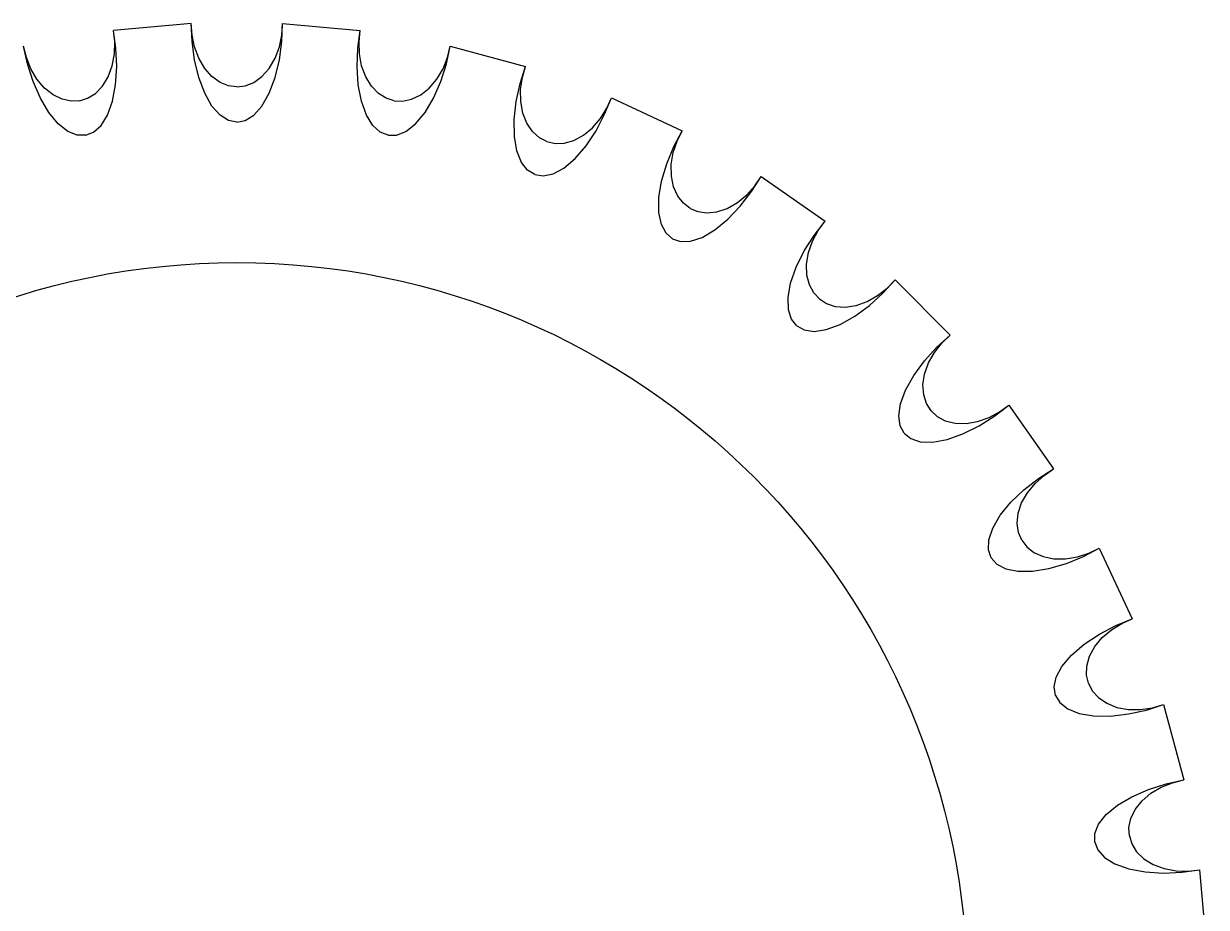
# Model space of a CAD drawing. Extents: x -1423 to 1501, y 0 to 128.
# Drawn here: x 8.13 to 16.55, y 67.61 to 73.9 of the extents above; entities that cross this region are included whole.
import ezdxf

# ---------------------------------------------------------------- set-up
doc = ezdxf.new("R2010")
doc.units = 0
doc.layers.add('LAYER1', color=7, linetype='CONTINUOUS')

msp = doc.modelspace()

# ---------------------------------------------------------------- linework, layer by layer
at = {"layer": 'LAYER1', "color": 18}
for p, q in [((9.325, 73.9), (8.7719, 73.8516)), ((9.325, 73.9), (8.7719, 73.8516)), ((9.325, 73.9), (8.7719, 73.8516)), ((9.325, 73.9), (8.7719, 73.8516)), ((9.975, 73.9), (10.5281, 73.8516)), ((9.975, 73.9), (10.5281, 73.8516)), ((9.975, 73.9), (10.5281, 73.8516)), ((9.975, 73.9), (10.5281, 73.8516)), ((11.1682, 73.7387), (11.7045, 73.595)), ((11.1682, 73.7387), (11.7045, 73.595)), ((11.1682, 73.7387), (11.7045, 73.595)), ((11.1682, 73.7387), (11.7045, 73.595)), ((12.3153, 73.3727), (12.8185, 73.1381)), ((12.3153, 73.3727), (12.8185, 73.1381)), ((12.3153, 73.3727), (12.8185, 73.1381)), ((12.3153, 73.3727), (12.8185, 73.1381)), ((13.3815, 72.8131), (13.8363, 72.4946)), ((13.3815, 72.8131), (13.8363, 72.4946)), ((13.3815, 72.8131), (13.8363, 72.4946)), ((13.3815, 72.8131), (13.8363, 72.4946)), ((14.3342, 72.0768), (14.7268, 71.6842)), ((14.3342, 72.0768), (14.7268, 71.6842)), ((14.3342, 72.0768), (14.7268, 71.6842)), ((14.3342, 72.0768), (14.7268, 71.6842)), ((15.1446, 71.1863), (15.4631, 70.7315)), ((15.1446, 71.1863), (15.4631, 70.7315)), ((15.1446, 71.1863), (15.4631, 70.7315)), ((15.1446, 71.1863), (15.4631, 70.7315)), ((15.7881, 70.1685), (16.0227, 69.6653)), ((15.7881, 70.1685), (16.0227, 69.6653)), ((15.7881, 70.1685), (16.0227, 69.6653)), ((15.7881, 70.1685), (16.0227, 69.6653)), ((16.245, 69.0545), (16.3887, 68.5182)), ((16.245, 69.0545), (16.3887, 68.5182)), ((16.245, 69.0545), (16.3887, 68.5182)), ((16.245, 69.0545), (16.3887, 68.5182)), ((16.5016, 67.8781), (16.55, 67.325)), ((16.5016, 67.8781), (16.55, 67.325)), ((16.5016, 67.8781), (16.55, 67.325)), ((16.5016, 67.8781), (16.55, 67.325))]:
    msp.add_line(p, q, dxfattribs=at)
for points in [[(8.53, 73.352, 0), (8.5869, 73.3697, 0), (8.6422, 73.4039, 0), (8.6923, 73.4551, 0), (8.7334, 73.5218, 0), (8.7624, 73.6, 0), (8.7782, 73.6846, 0), (8.7808, 73.7701, 0), (8.7719, 73.8516, 0)], [(8.53, 73.352, 0), (8.5869, 73.3697, 0), (8.6422, 73.4039, 0), (8.6923, 73.4551, 0), (8.7334, 73.5218, 0), (8.7624, 73.6, 0), (8.7782, 73.6846, 0), (8.7808, 73.7701, 0), (8.7719, 73.8516, 0)], [(8.53, 73.352, 0), (8.5869, 73.3697, 0), (8.6422, 73.4039, 0), (8.6923, 73.4551, 0), (8.7334, 73.5218, 0), (8.7624, 73.6, 0), (8.7782, 73.6846, 0), (8.7808, 73.7701, 0), (8.7719, 73.8516, 0)], [(8.53, 73.352, 0), (8.5869, 73.3697, 0), (8.6422, 73.4039, 0), (8.6923, 73.4551, 0), (8.7334, 73.5218, 0), (8.7624, 73.6, 0), (8.7782, 73.6846, 0), (8.7808, 73.7701, 0), (8.7719, 73.8516, 0)], [(8.5734, 73.1058, 0), (8.6296, 73.1276, 0), (8.6826, 73.175, 0), (8.7287, 73.2491, 0), (8.7641, 73.3477, 0), (8.7862, 73.4653, 0), (8.7941, 73.594, 0), (8.7886, 73.7253, 0), (8.7719, 73.8516, 0)], [(8.5734, 73.1058, 0), (8.6296, 73.1276, 0), (8.6826, 73.175, 0), (8.7287, 73.2491, 0), (8.7641, 73.3477, 0), (8.7862, 73.4653, 0), (8.7941, 73.594, 0), (8.7886, 73.7253, 0), (8.7719, 73.8516, 0)], [(8.5734, 73.1058, 0), (8.6296, 73.1276, 0), (8.6826, 73.175, 0), (8.7287, 73.2491, 0), (8.7641, 73.3477, 0), (8.7862, 73.4653, 0), (8.7941, 73.594, 0), (8.7886, 73.7253, 0), (8.7719, 73.8516, 0)], [(8.5734, 73.1058, 0), (8.6296, 73.1276, 0), (8.6826, 73.175, 0), (8.7287, 73.2491, 0), (8.7641, 73.3477, 0), (8.7862, 73.4653, 0), (8.7941, 73.594, 0), (8.7886, 73.7253, 0), (8.7719, 73.8516, 0)], [(9.65, 73.2, 0), (9.5909, 73.2117, 0), (9.5304, 73.2492, 0), (9.4722, 73.3141, 0), (9.4202, 73.4051, 0), (9.378, 73.5171, 0), (9.3478, 73.6424, 0), (9.3304, 73.7727, 0), (9.325, 73.9, 0)], [(9.65, 73.45, 0), (9.5909, 73.4575, 0), (9.5304, 73.4816, 0), (9.4722, 73.5234, 0), (9.4202, 73.5819, 0), (9.378, 73.6538, 0), (9.3478, 73.7344, 0), (9.3304, 73.8182, 0), (9.325, 73.9, 0)], [(9.65, 73.2, 0), (9.5909, 73.2117, 0), (9.5304, 73.2492, 0), (9.4722, 73.3141, 0), (9.4202, 73.4051, 0), (9.378, 73.5171, 0), (9.3478, 73.6424, 0), (9.3304, 73.7727, 0), (9.325, 73.9, 0)], [(9.65, 73.45, 0), (9.5909, 73.4575, 0), (9.5304, 73.4816, 0), (9.4722, 73.5234, 0), (9.4202, 73.5819, 0), (9.378, 73.6538, 0), (9.3478, 73.7344, 0), (9.3304, 73.8182, 0), (9.325, 73.9, 0)], [(9.65, 73.2, 0), (9.5909, 73.2117, 0), (9.5304, 73.2492, 0), (9.4722, 73.3141, 0), (9.4202, 73.4051, 0), (9.378, 73.5171, 0), (9.3478, 73.6424, 0), (9.3304, 73.7727, 0), (9.325, 73.9, 0)], [(9.65, 73.45, 0), (9.5909, 73.4575, 0), (9.5304, 73.4816, 0), (9.4722, 73.5234, 0), (9.4202, 73.5819, 0), (9.378, 73.6538, 0), (9.3478, 73.7344, 0), (9.3304, 73.8182, 0), (9.325, 73.9, 0)], [(9.65, 73.2, 0), (9.5909, 73.2117, 0), (9.5304, 73.2492, 0), (9.4722, 73.3141, 0), (9.4202, 73.4051, 0), (9.378, 73.5171, 0), (9.3478, 73.6424, 0), (9.3304, 73.7727, 0), (9.325, 73.9, 0)], [(9.65, 73.45, 0), (9.5909, 73.4575, 0), (9.5304, 73.4816, 0), (9.4722, 73.5234, 0), (9.4202, 73.5819, 0), (9.378, 73.6538, 0), (9.3478, 73.7344, 0), (9.3304, 73.8182, 0), (9.325, 73.9, 0)], [(9.65, 73.2, 0), (9.7091, 73.2117, 0), (9.7696, 73.2492, 0), (9.8278, 73.3141, 0), (9.8798, 73.4051, 0), (9.922, 73.5171, 0), (9.9522, 73.6424, 0), (9.9696, 73.7727, 0), (9.975, 73.9, 0)], [(9.65, 73.45, 0), (9.7091, 73.4575, 0), (9.7696, 73.4816, 0), (9.8278, 73.5234, 0), (9.8798, 73.5819, 0), (9.922, 73.6538, 0), (9.9522, 73.7344, 0), (9.9696, 73.8182, 0), (9.975, 73.9, 0)], [(9.65, 73.2, 0), (9.7091, 73.2117, 0), (9.7696, 73.2492, 0), (9.8278, 73.3141, 0), (9.8798, 73.4051, 0), (9.922, 73.5171, 0), (9.9522, 73.6424, 0), (9.9696, 73.7727, 0), (9.975, 73.9, 0)], [(9.65, 73.45, 0), (9.7091, 73.4575, 0), (9.7696, 73.4816, 0), (9.8278, 73.5234, 0), (9.8798, 73.5819, 0), (9.922, 73.6538, 0), (9.9522, 73.7344, 0), (9.9696, 73.8182, 0), (9.975, 73.9, 0)], [(9.65, 73.2, 0), (9.7091, 73.2117, 0), (9.7696, 73.2492, 0), (9.8278, 73.3141, 0), (9.8798, 73.4051, 0), (9.922, 73.5171, 0), (9.9522, 73.6424, 0), (9.9696, 73.7727, 0), (9.975, 73.9, 0)], [(9.65, 73.45, 0), (9.7091, 73.4575, 0), (9.7696, 73.4816, 0), (9.8278, 73.5234, 0), (9.8798, 73.5819, 0), (9.922, 73.6538, 0), (9.9522, 73.7344, 0), (9.9696, 73.8182, 0), (9.975, 73.9, 0)], [(9.65, 73.2, 0), (9.7091, 73.2117, 0), (9.7696, 73.2492, 0), (9.8278, 73.3141, 0), (9.8798, 73.4051, 0), (9.922, 73.5171, 0), (9.9522, 73.6424, 0), (9.9696, 73.7727, 0), (9.975, 73.9, 0)], [(9.65, 73.45, 0), (9.7091, 73.4575, 0), (9.7696, 73.4816, 0), (9.8278, 73.5234, 0), (9.8798, 73.5819, 0), (9.922, 73.6538, 0), (9.9522, 73.7344, 0), (9.9696, 73.8182, 0), (9.975, 73.9, 0)], [(10.7266, 73.1058, 0), (10.6704, 73.1276, 0), (10.6174, 73.175, 0), (10.5713, 73.2491, 0), (10.5359, 73.3477, 0), (10.5138, 73.4653, 0), (10.5059, 73.594, 0), (10.5114, 73.7253, 0), (10.5281, 73.8516, 0)], [(10.7266, 73.1058, 0), (10.6704, 73.1276, 0), (10.6174, 73.175, 0), (10.5713, 73.2491, 0), (10.5359, 73.3477, 0), (10.5138, 73.4653, 0), (10.5059, 73.594, 0), (10.5114, 73.7253, 0), (10.5281, 73.8516, 0)], [(10.7266, 73.1058, 0), (10.6704, 73.1276, 0), (10.6174, 73.175, 0), (10.5713, 73.2491, 0), (10.5359, 73.3477, 0), (10.5138, 73.4653, 0), (10.5059, 73.594, 0), (10.5114, 73.7253, 0), (10.5281, 73.8516, 0)], [(10.7266, 73.1058, 0), (10.6704, 73.1276, 0), (10.6174, 73.175, 0), (10.5713, 73.2491, 0), (10.5359, 73.3477, 0), (10.5138, 73.4653, 0), (10.5059, 73.594, 0), (10.5114, 73.7253, 0), (10.5281, 73.8516, 0)], [(10.77, 73.352, 0), (10.7131, 73.3697, 0), (10.6578, 73.4039, 0), (10.6077, 73.4551, 0), (10.5666, 73.5218, 0), (10.5376, 73.6, 0), (10.5218, 73.6846, 0), (10.5192, 73.7701, 0), (10.5281, 73.8516, 0)], [(10.77, 73.352, 0), (10.7131, 73.3697, 0), (10.6578, 73.4039, 0), (10.6077, 73.4551, 0), (10.5666, 73.5218, 0), (10.5376, 73.6, 0), (10.5218, 73.6846, 0), (10.5192, 73.7701, 0), (10.5281, 73.8516, 0)], [(10.77, 73.352, 0), (10.7131, 73.3697, 0), (10.6578, 73.4039, 0), (10.6077, 73.4551, 0), (10.5666, 73.5218, 0), (10.5376, 73.6, 0), (10.5218, 73.6846, 0), (10.5192, 73.7701, 0), (10.5281, 73.8516, 0)], [(10.77, 73.352, 0), (10.7131, 73.3697, 0), (10.6578, 73.4039, 0), (10.6077, 73.4551, 0), (10.5666, 73.5218, 0), (10.5376, 73.6, 0), (10.5218, 73.6846, 0), (10.5192, 73.7701, 0), (10.5281, 73.8516, 0)], [(8.5734, 73.1058, 0), (8.5132, 73.1071, 0), (8.4471, 73.1335, 0), (8.3785, 73.1873, 0), (8.3115, 73.2679, 0), (8.2505, 73.3708, 0), (8.199, 73.4891, 0), (8.1592, 73.6143, 0), (8.1318, 73.7387, 0)], [(8.53, 73.352, 0), (8.4705, 73.3491, 0), (8.4067, 73.3624, 0), (8.3421, 73.3934, 0), (8.2808, 73.442, 0), (8.2267, 73.5055, 0), (8.183, 73.5796, 0), (8.1513, 73.6591, 0), (8.1318, 73.7387, 0)], [(8.5734, 73.1058, 0), (8.5132, 73.1071, 0), (8.4471, 73.1335, 0), (8.3785, 73.1873, 0), (8.3115, 73.2679, 0), (8.2505, 73.3708, 0), (8.199, 73.4891, 0), (8.1592, 73.6143, 0), (8.1318, 73.7387, 0)], [(8.53, 73.352, 0), (8.4705, 73.3491, 0), (8.4067, 73.3624, 0), (8.3421, 73.3934, 0), (8.2808, 73.442, 0), (8.2267, 73.5055, 0), (8.183, 73.5796, 0), (8.1513, 73.6591, 0), (8.1318, 73.7387, 0)], [(8.5734, 73.1058, 0), (8.5132, 73.1071, 0), (8.4471, 73.1335, 0), (8.3785, 73.1873, 0), (8.3115, 73.2679, 0), (8.2505, 73.3708, 0), (8.199, 73.4891, 0), (8.1592, 73.6143, 0), (8.1318, 73.7387, 0)], [(8.53, 73.352, 0), (8.4705, 73.3491, 0), (8.4067, 73.3624, 0), (8.3421, 73.3934, 0), (8.2808, 73.442, 0), (8.2267, 73.5055, 0), (8.183, 73.5796, 0), (8.1513, 73.6591, 0), (8.1318, 73.7387, 0)], [(8.5734, 73.1058, 0), (8.5132, 73.1071, 0), (8.4471, 73.1335, 0), (8.3785, 73.1873, 0), (8.3115, 73.2679, 0), (8.2505, 73.3708, 0), (8.199, 73.4891, 0), (8.1592, 73.6143, 0), (8.1318, 73.7387, 0)], [(8.53, 73.352, 0), (8.4705, 73.3491, 0), (8.4067, 73.3624, 0), (8.3421, 73.3934, 0), (8.2808, 73.442, 0), (8.2267, 73.5055, 0), (8.183, 73.5796, 0), (8.1513, 73.6591, 0), (8.1318, 73.7387, 0)], [(10.7266, 73.1058, 0), (10.7868, 73.1071, 0), (10.8529, 73.1335, 0), (10.9215, 73.1873, 0), (10.9885, 73.2679, 0), (11.0495, 73.3708, 0), (11.101, 73.4891, 0), (11.1408, 73.6143, 0), (11.1682, 73.7387, 0)], [(10.7266, 73.1058, 0), (10.7868, 73.1071, 0), (10.8529, 73.1335, 0), (10.9215, 73.1873, 0), (10.9885, 73.2679, 0), (11.0495, 73.3708, 0), (11.101, 73.4891, 0), (11.1408, 73.6143, 0), (11.1682, 73.7387, 0)], [(10.7266, 73.1058, 0), (10.7868, 73.1071, 0), (10.8529, 73.1335, 0), (10.9215, 73.1873, 0), (10.9885, 73.2679, 0), (11.0495, 73.3708, 0), (11.101, 73.4891, 0), (11.1408, 73.6143, 0), (11.1682, 73.7387, 0)], [(10.7266, 73.1058, 0), (10.7868, 73.1071, 0), (10.8529, 73.1335, 0), (10.9215, 73.1873, 0), (10.9885, 73.2679, 0), (11.0495, 73.3708, 0), (11.101, 73.4891, 0), (11.1408, 73.6143, 0), (11.1682, 73.7387, 0)], [(10.77, 73.352, 0), (10.8295, 73.3491, 0), (10.8933, 73.3624, 0), (10.9579, 73.3934, 0), (11.0192, 73.442, 0), (11.0733, 73.5055, 0), (11.117, 73.5796, 0), (11.1487, 73.6591, 0), (11.1682, 73.7387, 0)], [(10.77, 73.352, 0), (10.8295, 73.3491, 0), (10.8933, 73.3624, 0), (10.9579, 73.3934, 0), (11.0192, 73.442, 0), (11.0733, 73.5055, 0), (11.117, 73.5796, 0), (11.1487, 73.6591, 0), (11.1682, 73.7387, 0)], [(10.77, 73.352, 0), (10.8295, 73.3491, 0), (10.8933, 73.3624, 0), (10.9579, 73.3934, 0), (11.0192, 73.442, 0), (11.0733, 73.5055, 0), (11.117, 73.5796, 0), (11.1487, 73.6591, 0), (11.1682, 73.7387, 0)], [(10.77, 73.352, 0), (10.8295, 73.3491, 0), (10.8933, 73.3624, 0), (10.9579, 73.3934, 0), (11.0192, 73.442, 0), (11.0733, 73.5055, 0), (11.117, 73.5796, 0), (11.1487, 73.6591, 0), (11.1682, 73.7387, 0)], [(11.7705, 72.8261, 0), (11.719, 72.8573, 0), (11.675, 72.9132, 0), (11.6425, 72.9942, 0), (11.6248, 73.0974, 0), (11.6234, 73.2171, 0), (11.6379, 73.3452, 0), (11.6661, 73.4736, 0), (11.7045, 73.595, 0)], [(11.7705, 72.8261, 0), (11.719, 72.8573, 0), (11.675, 72.9132, 0), (11.6425, 72.9942, 0), (11.6248, 73.0974, 0), (11.6234, 73.2171, 0), (11.6379, 73.3452, 0), (11.6661, 73.4736, 0), (11.7045, 73.595, 0)], [(11.7705, 72.8261, 0), (11.719, 72.8573, 0), (11.675, 72.9132, 0), (11.6425, 72.9942, 0), (11.6248, 73.0974, 0), (11.6234, 73.2171, 0), (11.6379, 73.3452, 0), (11.6661, 73.4736, 0), (11.7045, 73.595, 0)], [(11.7705, 72.8261, 0), (11.719, 72.8573, 0), (11.675, 72.9132, 0), (11.6425, 72.9942, 0), (11.6248, 73.0974, 0), (11.6234, 73.2171, 0), (11.6379, 73.3452, 0), (11.6661, 73.4736, 0), (11.7045, 73.595, 0)], [(11.856, 73.061, 0), (11.8031, 73.0883, 0), (11.7545, 73.1316, 0), (11.7141, 73.1908, 0), (11.6852, 73.2635, 0), (11.6701, 73.3456, 0), (11.6694, 73.4316, 0), (11.6817, 73.5163, 0), (11.7045, 73.595, 0)], [(11.856, 73.061, 0), (11.8031, 73.0883, 0), (11.7545, 73.1316, 0), (11.7141, 73.1908, 0), (11.6852, 73.2635, 0), (11.6701, 73.3456, 0), (11.6694, 73.4316, 0), (11.6817, 73.5163, 0), (11.7045, 73.595, 0)], [(11.856, 73.061, 0), (11.8031, 73.0883, 0), (11.7545, 73.1316, 0), (11.7141, 73.1908, 0), (11.6852, 73.2635, 0), (11.6701, 73.3456, 0), (11.6694, 73.4316, 0), (11.6817, 73.5163, 0), (11.7045, 73.595, 0)], [(11.856, 73.061, 0), (11.8031, 73.0883, 0), (11.7545, 73.1316, 0), (11.7141, 73.1908, 0), (11.6852, 73.2635, 0), (11.6701, 73.3456, 0), (11.6694, 73.4316, 0), (11.6817, 73.5163, 0), (11.7045, 73.595, 0)], [(11.7705, 72.8261, 0), (11.8301, 72.8169, 0), (11.8997, 72.8314, 0), (11.9766, 72.8725, 0), (12.0566, 72.9402, 0), (12.1346, 73.031, 0), (12.2058, 73.1385, 0), (12.2667, 73.255, 0), (12.3153, 73.3727, 0)], [(11.7705, 72.8261, 0), (11.8301, 72.8169, 0), (11.8997, 72.8314, 0), (11.9766, 72.8725, 0), (12.0566, 72.9402, 0), (12.1346, 73.031, 0), (12.2058, 73.1385, 0), (12.2667, 73.255, 0), (12.3153, 73.3727, 0)], [(11.7705, 72.8261, 0), (11.8301, 72.8169, 0), (11.8997, 72.8314, 0), (11.9766, 72.8725, 0), (12.0566, 72.9402, 0), (12.1346, 73.031, 0), (12.2058, 73.1385, 0), (12.2667, 73.255, 0), (12.3153, 73.3727, 0)], [(11.7705, 72.8261, 0), (11.8301, 72.8169, 0), (11.8997, 72.8314, 0), (11.9766, 72.8725, 0), (12.0566, 72.9402, 0), (12.1346, 73.031, 0), (12.2058, 73.1385, 0), (12.2667, 73.255, 0), (12.3153, 73.3727, 0)], [(11.856, 73.061, 0), (11.9141, 73.0479, 0), (11.9792, 73.0498, 0), (12.0482, 73.0692, 0), (12.117, 73.1063, 0), (12.1813, 73.1595, 0), (12.2373, 73.2249, 0), (12.2823, 73.2977, 0), (12.3153, 73.3727, 0)], [(11.856, 73.061, 0), (11.9141, 73.0479, 0), (11.9792, 73.0498, 0), (12.0482, 73.0692, 0), (12.117, 73.1063, 0), (12.1813, 73.1595, 0), (12.2373, 73.2249, 0), (12.2823, 73.2977, 0), (12.3153, 73.3727, 0)], [(11.856, 73.061, 0), (11.9141, 73.0479, 0), (11.9792, 73.0498, 0), (12.0482, 73.0692, 0), (12.117, 73.1063, 0), (12.1813, 73.1595, 0), (12.2373, 73.2249, 0), (12.2823, 73.2977, 0), (12.3153, 73.3727, 0)], [(11.856, 73.061, 0), (11.9141, 73.0479, 0), (11.9792, 73.0498, 0), (12.0482, 73.0692, 0), (12.117, 73.1063, 0), (12.1813, 73.1595, 0), (12.2373, 73.2249, 0), (12.2823, 73.2977, 0), (12.3153, 73.3727, 0)], [(12.75, 72.3694, 0), (12.7047, 72.409, 0), (12.671, 72.4717, 0), (12.6531, 72.5571, 0), (12.6536, 72.6619, 0), (12.673, 72.7799, 0), (12.7095, 72.9036, 0), (12.7596, 73.0251, 0), (12.8185, 73.1381, 0)], [(12.75, 72.3694, 0), (12.7047, 72.409, 0), (12.671, 72.4717, 0), (12.6531, 72.5571, 0), (12.6536, 72.6619, 0), (12.673, 72.7799, 0), (12.7095, 72.9036, 0), (12.7596, 73.0251, 0), (12.8185, 73.1381, 0)], [(12.75, 72.3694, 0), (12.7047, 72.409, 0), (12.671, 72.4717, 0), (12.6531, 72.5571, 0), (12.6536, 72.6619, 0), (12.673, 72.7799, 0), (12.7095, 72.9036, 0), (12.7596, 73.0251, 0), (12.8185, 73.1381, 0)], [(12.75, 72.3694, 0), (12.7047, 72.409, 0), (12.671, 72.4717, 0), (12.6531, 72.5571, 0), (12.6536, 72.6619, 0), (12.673, 72.7799, 0), (12.7095, 72.9036, 0), (12.7596, 73.0251, 0), (12.8185, 73.1381, 0)], [(12.875, 72.5859, 0), (12.8276, 72.6219, 0), (12.7872, 72.673, 0), (12.7577, 72.7383, 0), (12.7419, 72.8149, 0), (12.7413, 72.8984, 0), (12.7555, 72.9833, 0), (12.7823, 73.0645, 0), (12.8185, 73.1381, 0)], [(12.875, 72.5859, 0), (12.8276, 72.6219, 0), (12.7872, 72.673, 0), (12.7577, 72.7383, 0), (12.7419, 72.8149, 0), (12.7413, 72.8984, 0), (12.7555, 72.9833, 0), (12.7823, 73.0645, 0), (12.8185, 73.1381, 0)], [(12.875, 72.5859, 0), (12.8276, 72.6219, 0), (12.7872, 72.673, 0), (12.7577, 72.7383, 0), (12.7419, 72.8149, 0), (12.7413, 72.8984, 0), (12.7555, 72.9833, 0), (12.7823, 73.0645, 0), (12.8185, 73.1381, 0)], [(12.875, 72.5859, 0), (12.8276, 72.6219, 0), (12.7872, 72.673, 0), (12.7577, 72.7383, 0), (12.7419, 72.8149, 0), (12.7413, 72.8984, 0), (12.7555, 72.9833, 0), (12.7823, 73.0645, 0), (12.8185, 73.1381, 0)], [(12.75, 72.3694, 0), (12.807, 72.3499, 0), (12.8781, 72.3521, 0), (12.961, 72.3793, 0), (13.0515, 72.4321, 0), (13.1441, 72.5079, 0), (13.2329, 72.6014, 0), (13.3131, 72.7056, 0), (13.3815, 72.8131, 0)], [(12.75, 72.3694, 0), (12.807, 72.3499, 0), (12.8781, 72.3521, 0), (12.961, 72.3793, 0), (13.0515, 72.4321, 0), (13.1441, 72.5079, 0), (13.2329, 72.6014, 0), (13.3131, 72.7056, 0), (13.3815, 72.8131, 0)], [(12.75, 72.3694, 0), (12.807, 72.3499, 0), (12.8781, 72.3521, 0), (12.961, 72.3793, 0), (13.0515, 72.4321, 0), (13.1441, 72.5079, 0), (13.2329, 72.6014, 0), (13.3131, 72.7056, 0), (13.3815, 72.8131, 0)], [(12.75, 72.3694, 0), (12.807, 72.3499, 0), (12.8781, 72.3521, 0), (12.961, 72.3793, 0), (13.0515, 72.4321, 0), (13.1441, 72.5079, 0), (13.2329, 72.6014, 0), (13.3131, 72.7056, 0), (13.3815, 72.8131, 0)], [(12.875, 72.5859, 0), (12.9299, 72.5628, 0), (12.9944, 72.5534, 0), (13.0657, 72.5605, 0), (13.1399, 72.5852, 0), (13.2125, 72.6264, 0), (13.2789, 72.6811, 0), (13.3358, 72.7449, 0), (13.3815, 72.8131, 0)], [(12.875, 72.5859, 0), (12.9299, 72.5628, 0), (12.9944, 72.5534, 0), (13.0657, 72.5605, 0), (13.1399, 72.5852, 0), (13.2125, 72.6264, 0), (13.2789, 72.6811, 0), (13.3358, 72.7449, 0), (13.3815, 72.8131, 0)], [(12.875, 72.5859, 0), (12.9299, 72.5628, 0), (12.9944, 72.5534, 0), (13.0657, 72.5605, 0), (13.1399, 72.5852, 0), (13.2125, 72.6264, 0), (13.2789, 72.6811, 0), (13.3358, 72.7449, 0), (13.3815, 72.8131, 0)], [(12.875, 72.5859, 0), (12.9299, 72.5628, 0), (12.9944, 72.5534, 0), (13.0657, 72.5605, 0), (13.1399, 72.5852, 0), (13.2125, 72.6264, 0), (13.2789, 72.6811, 0), (13.3358, 72.7449, 0), (13.3815, 72.8131, 0)], [(13.6353, 71.7495, 0), (13.5975, 71.7964, 0), (13.5753, 71.864, 0), (13.5725, 71.9512, 0), (13.5911, 72.0543, 0), (13.6307, 72.1672, 0), (13.6882, 72.2826, 0), (13.7586, 72.3936, 0), (13.8363, 72.4946, 0)], [(13.6353, 71.7495, 0), (13.5975, 71.7964, 0), (13.5753, 71.864, 0), (13.5725, 71.9512, 0), (13.5911, 72.0543, 0), (13.6307, 72.1672, 0), (13.6882, 72.2826, 0), (13.7586, 72.3936, 0), (13.8363, 72.4946, 0)], [(13.6353, 71.7495, 0), (13.5975, 71.7964, 0), (13.5753, 71.864, 0), (13.5725, 71.9512, 0), (13.5911, 72.0543, 0), (13.6307, 72.1672, 0), (13.6882, 72.2826, 0), (13.7586, 72.3936, 0), (13.8363, 72.4946, 0)], [(13.6353, 71.7495, 0), (13.5975, 71.7964, 0), (13.5753, 71.864, 0), (13.5725, 71.9512, 0), (13.5911, 72.0543, 0), (13.6307, 72.1672, 0), (13.6882, 72.2826, 0), (13.7586, 72.3936, 0), (13.8363, 72.4946, 0)], [(13.796, 71.941, 0), (13.7555, 71.9847, 0), (13.7247, 72.0421, 0), (13.7069, 72.1115, 0), (13.7047, 72.1897, 0), (13.7186, 72.272, 0), (13.7473, 72.3531, 0), (13.7878, 72.4284, 0), (13.8363, 72.4946, 0)], [(13.796, 71.941, 0), (13.7555, 71.9847, 0), (13.7247, 72.0421, 0), (13.7069, 72.1115, 0), (13.7047, 72.1897, 0), (13.7186, 72.272, 0), (13.7473, 72.3531, 0), (13.7878, 72.4284, 0), (13.8363, 72.4946, 0)], [(13.796, 71.941, 0), (13.7555, 71.9847, 0), (13.7247, 72.0421, 0), (13.7069, 72.1115, 0), (13.7047, 72.1897, 0), (13.7186, 72.272, 0), (13.7473, 72.3531, 0), (13.7878, 72.4284, 0), (13.8363, 72.4946, 0)], [(13.796, 71.941, 0), (13.7555, 71.9847, 0), (13.7247, 72.0421, 0), (13.7069, 72.1115, 0), (13.7047, 72.1897, 0), (13.7186, 72.272, 0), (13.7473, 72.3531, 0), (13.7878, 72.4284, 0), (13.8363, 72.4946, 0)], [(13.6353, 71.7495, 0), (13.6881, 71.7204, 0), (13.7585, 71.7103, 0), (13.8448, 71.7226, 0), (13.9431, 71.7589, 0), (14.0475, 71.8175, 0), (14.1512, 71.8942, 0), (14.2482, 71.9828, 0), (14.3342, 72.0768, 0)], [(13.6353, 71.7495, 0), (13.6881, 71.7204, 0), (13.7585, 71.7103, 0), (13.8448, 71.7226, 0), (13.9431, 71.7589, 0), (14.0475, 71.8175, 0), (14.1512, 71.8942, 0), (14.2482, 71.9828, 0), (14.3342, 72.0768, 0)], [(13.6353, 71.7495, 0), (13.6881, 71.7204, 0), (13.7585, 71.7103, 0), (13.8448, 71.7226, 0), (13.9431, 71.7589, 0), (14.0475, 71.8175, 0), (14.1512, 71.8942, 0), (14.2482, 71.9828, 0), (14.3342, 72.0768, 0)], [(13.6353, 71.7495, 0), (13.6881, 71.7204, 0), (13.7585, 71.7103, 0), (13.8448, 71.7226, 0), (13.9431, 71.7589, 0), (14.0475, 71.8175, 0), (14.1512, 71.8942, 0), (14.2482, 71.9828, 0), (14.3342, 72.0768, 0)], [(13.796, 71.941, 0), (13.8461, 71.9088, 0), (13.9079, 71.8883, 0), (13.9793, 71.8829, 0), (14.0567, 71.8943, 0), (14.1354, 71.9223, 0), (14.2103, 71.9646, 0), (14.2774, 72.0176, 0), (14.3342, 72.0768, 0)], [(13.796, 71.941, 0), (13.8461, 71.9088, 0), (13.9079, 71.8883, 0), (13.9793, 71.8829, 0), (14.0567, 71.8943, 0), (14.1354, 71.9223, 0), (14.2103, 71.9646, 0), (14.2774, 72.0176, 0), (14.3342, 72.0768, 0)], [(13.796, 71.941, 0), (13.8461, 71.9088, 0), (13.9079, 71.8883, 0), (13.9793, 71.8829, 0), (14.0567, 71.8943, 0), (14.1354, 71.9223, 0), (14.2103, 71.9646, 0), (14.2774, 72.0176, 0), (14.3342, 72.0768, 0)], [(13.796, 71.941, 0), (13.8461, 71.9088, 0), (13.9079, 71.8883, 0), (13.9793, 71.8829, 0), (14.0567, 71.8943, 0), (14.1354, 71.9223, 0), (14.2103, 71.9646, 0), (14.2774, 72.0176, 0), (14.3342, 72.0768, 0)], [(14.3995, 70.9853, 0), (14.3704, 71.0381, 0), (14.3603, 71.1085, 0), (14.3726, 71.1948, 0), (14.4089, 71.2931, 0), (14.4675, 71.3975, 0), (14.5442, 71.5012, 0), (14.6328, 71.5982, 0), (14.7268, 71.6842, 0)], [(14.3995, 70.9853, 0), (14.3704, 71.0381, 0), (14.3603, 71.1085, 0), (14.3726, 71.1948, 0), (14.4089, 71.2931, 0), (14.4675, 71.3975, 0), (14.5442, 71.5012, 0), (14.6328, 71.5982, 0), (14.7268, 71.6842, 0)], [(14.3995, 70.9853, 0), (14.3704, 71.0381, 0), (14.3603, 71.1085, 0), (14.3726, 71.1948, 0), (14.4089, 71.2931, 0), (14.4675, 71.3975, 0), (14.5442, 71.5012, 0), (14.6328, 71.5982, 0), (14.7268, 71.6842, 0)], [(14.3995, 70.9853, 0), (14.3704, 71.0381, 0), (14.3603, 71.1085, 0), (14.3726, 71.1948, 0), (14.4089, 71.2931, 0), (14.4675, 71.3975, 0), (14.5442, 71.5012, 0), (14.6328, 71.5982, 0), (14.7268, 71.6842, 0)], [(14.591, 71.146, 0), (14.5588, 71.1961, 0), (14.5383, 71.2579, 0), (14.5329, 71.3293, 0), (14.5443, 71.4067, 0), (14.5723, 71.4854, 0), (14.6146, 71.5603, 0), (14.6676, 71.6274, 0), (14.7268, 71.6842, 0)], [(14.591, 71.146, 0), (14.5588, 71.1961, 0), (14.5383, 71.2579, 0), (14.5329, 71.3293, 0), (14.5443, 71.4067, 0), (14.5723, 71.4854, 0), (14.6146, 71.5603, 0), (14.6676, 71.6274, 0), (14.7268, 71.6842, 0)], [(14.591, 71.146, 0), (14.5588, 71.1961, 0), (14.5383, 71.2579, 0), (14.5329, 71.3293, 0), (14.5443, 71.4067, 0), (14.5723, 71.4854, 0), (14.6146, 71.5603, 0), (14.6676, 71.6274, 0), (14.7268, 71.6842, 0)], [(14.591, 71.146, 0), (14.5588, 71.1961, 0), (14.5383, 71.2579, 0), (14.5329, 71.3293, 0), (14.5443, 71.4067, 0), (14.5723, 71.4854, 0), (14.6146, 71.5603, 0), (14.6676, 71.6274, 0), (14.7268, 71.6842, 0)], [(14.3995, 70.9853, 0), (14.4464, 70.9475, 0), (14.514, 70.9253, 0), (14.6012, 70.9225, 0), (14.7043, 70.9411, 0), (14.8172, 70.9807, 0), (14.9326, 71.0382, 0), (15.0436, 71.1086, 0), (15.1446, 71.1863, 0)], [(14.3995, 70.9853, 0), (14.4464, 70.9475, 0), (14.514, 70.9253, 0), (14.6012, 70.9225, 0), (14.7043, 70.9411, 0), (14.8172, 70.9807, 0), (14.9326, 71.0382, 0), (15.0436, 71.1086, 0), (15.1446, 71.1863, 0)], [(14.3995, 70.9853, 0), (14.4464, 70.9475, 0), (14.514, 70.9253, 0), (14.6012, 70.9225, 0), (14.7043, 70.9411, 0), (14.8172, 70.9807, 0), (14.9326, 71.0382, 0), (15.0436, 71.1086, 0), (15.1446, 71.1863, 0)], [(14.3995, 70.9853, 0), (14.4464, 70.9475, 0), (14.514, 70.9253, 0), (14.6012, 70.9225, 0), (14.7043, 70.9411, 0), (14.8172, 70.9807, 0), (14.9326, 71.0382, 0), (15.0436, 71.1086, 0), (15.1446, 71.1863, 0)], [(14.591, 71.146, 0), (14.6347, 71.1055, 0), (14.6921, 71.0747, 0), (14.7615, 71.0569, 0), (14.8397, 71.0547, 0), (14.922, 71.0686, 0), (15.0031, 71.0973, 0), (15.0784, 71.1378, 0), (15.1446, 71.1863, 0)], [(14.591, 71.146, 0), (14.6347, 71.1055, 0), (14.6921, 71.0747, 0), (14.7615, 71.0569, 0), (14.8397, 71.0547, 0), (14.922, 71.0686, 0), (15.0031, 71.0973, 0), (15.0784, 71.1378, 0), (15.1446, 71.1863, 0)], [(14.591, 71.146, 0), (14.6347, 71.1055, 0), (14.6921, 71.0747, 0), (14.7615, 71.0569, 0), (14.8397, 71.0547, 0), (14.922, 71.0686, 0), (15.0031, 71.0973, 0), (15.0784, 71.1378, 0), (15.1446, 71.1863, 0)], [(14.591, 71.146, 0), (14.6347, 71.1055, 0), (14.6921, 71.0747, 0), (14.7615, 71.0569, 0), (14.8397, 71.0547, 0), (14.922, 71.0686, 0), (15.0031, 71.0973, 0), (15.0784, 71.1378, 0), (15.1446, 71.1863, 0)], [(15.0194, 70.1, 0), (14.9999, 70.157, 0), (15.0021, 70.2281, 0), (15.0293, 70.311, 0), (15.0821, 70.4015, 0), (15.1579, 70.4941, 0), (15.2514, 70.5829, 0), (15.3556, 70.6631, 0), (15.4631, 70.7315, 0)], [(15.0194, 70.1, 0), (14.9999, 70.157, 0), (15.0021, 70.2281, 0), (15.0293, 70.311, 0), (15.0821, 70.4015, 0), (15.1579, 70.4941, 0), (15.2514, 70.5829, 0), (15.3556, 70.6631, 0), (15.4631, 70.7315, 0)], [(15.0194, 70.1, 0), (14.9999, 70.157, 0), (15.0021, 70.2281, 0), (15.0293, 70.311, 0), (15.0821, 70.4015, 0), (15.1579, 70.4941, 0), (15.2514, 70.5829, 0), (15.3556, 70.6631, 0), (15.4631, 70.7315, 0)], [(15.0194, 70.1, 0), (14.9999, 70.157, 0), (15.0021, 70.2281, 0), (15.0293, 70.311, 0), (15.0821, 70.4015, 0), (15.1579, 70.4941, 0), (15.2514, 70.5829, 0), (15.3556, 70.6631, 0), (15.4631, 70.7315, 0)], [(15.2359, 70.225, 0), (15.2128, 70.2799, 0), (15.2034, 70.3444, 0), (15.2105, 70.4157, 0), (15.2352, 70.4899, 0), (15.2764, 70.5625, 0), (15.3311, 70.6289, 0), (15.3949, 70.6858, 0), (15.4631, 70.7315, 0)], [(15.2359, 70.225, 0), (15.2128, 70.2799, 0), (15.2034, 70.3444, 0), (15.2105, 70.4157, 0), (15.2352, 70.4899, 0), (15.2764, 70.5625, 0), (15.3311, 70.6289, 0), (15.3949, 70.6858, 0), (15.4631, 70.7315, 0)], [(15.2359, 70.225, 0), (15.2128, 70.2799, 0), (15.2034, 70.3444, 0), (15.2105, 70.4157, 0), (15.2352, 70.4899, 0), (15.2764, 70.5625, 0), (15.3311, 70.6289, 0), (15.3949, 70.6858, 0), (15.4631, 70.7315, 0)], [(15.2359, 70.225, 0), (15.2128, 70.2799, 0), (15.2034, 70.3444, 0), (15.2105, 70.4157, 0), (15.2352, 70.4899, 0), (15.2764, 70.5625, 0), (15.3311, 70.6289, 0), (15.3949, 70.6858, 0), (15.4631, 70.7315, 0)], [(15.2359, 70.225, 0), (15.2719, 70.1776, 0), (15.323, 70.1372, 0), (15.3883, 70.1077, 0), (15.4649, 70.0919, 0), (15.5484, 70.0913, 0), (15.6333, 70.1055, 0), (15.7145, 70.1323, 0), (15.7881, 70.1685, 0)], [(15.2359, 70.225, 0), (15.2719, 70.1776, 0), (15.323, 70.1372, 0), (15.3883, 70.1077, 0), (15.4649, 70.0919, 0), (15.5484, 70.0913, 0), (15.6333, 70.1055, 0), (15.7145, 70.1323, 0), (15.7881, 70.1685, 0)], [(15.2359, 70.225, 0), (15.2719, 70.1776, 0), (15.323, 70.1372, 0), (15.3883, 70.1077, 0), (15.4649, 70.0919, 0), (15.5484, 70.0913, 0), (15.6333, 70.1055, 0), (15.7145, 70.1323, 0), (15.7881, 70.1685, 0)], [(15.2359, 70.225, 0), (15.2719, 70.1776, 0), (15.323, 70.1372, 0), (15.3883, 70.1077, 0), (15.4649, 70.0919, 0), (15.5484, 70.0913, 0), (15.6333, 70.1055, 0), (15.7145, 70.1323, 0), (15.7881, 70.1685, 0)], [(15.0194, 70.1, 0), (15.059, 70.0547, 0), (15.1217, 70.021, 0), (15.2071, 70.0031, 0), (15.3119, 70.0036, 0), (15.4299, 70.023, 0), (15.5536, 70.0595, 0), (15.6751, 70.1096, 0), (15.7881, 70.1685, 0)], [(15.0194, 70.1, 0), (15.059, 70.0547, 0), (15.1217, 70.021, 0), (15.2071, 70.0031, 0), (15.3119, 70.0036, 0), (15.4299, 70.023, 0), (15.5536, 70.0595, 0), (15.6751, 70.1096, 0), (15.7881, 70.1685, 0)], [(15.0194, 70.1, 0), (15.059, 70.0547, 0), (15.1217, 70.021, 0), (15.2071, 70.0031, 0), (15.3119, 70.0036, 0), (15.4299, 70.023, 0), (15.5536, 70.0595, 0), (15.6751, 70.1096, 0), (15.7881, 70.1685, 0)], [(15.0194, 70.1, 0), (15.059, 70.0547, 0), (15.1217, 70.021, 0), (15.2071, 70.0031, 0), (15.3119, 70.0036, 0), (15.4299, 70.023, 0), (15.5536, 70.0595, 0), (15.6751, 70.1096, 0), (15.7881, 70.1685, 0)], [(15.4761, 69.1205, 0), (15.4669, 69.1801, 0), (15.4814, 69.2497, 0), (15.5225, 69.3266, 0), (15.5902, 69.4066, 0), (15.681, 69.4846, 0), (15.7885, 69.5558, 0), (15.905, 69.6167, 0), (16.0227, 69.6653, 0)], [(15.4761, 69.1205, 0), (15.4669, 69.1801, 0), (15.4814, 69.2497, 0), (15.5225, 69.3266, 0), (15.5902, 69.4066, 0), (15.681, 69.4846, 0), (15.7885, 69.5558, 0), (15.905, 69.6167, 0), (16.0227, 69.6653, 0)], [(15.4761, 69.1205, 0), (15.4669, 69.1801, 0), (15.4814, 69.2497, 0), (15.5225, 69.3266, 0), (15.5902, 69.4066, 0), (15.681, 69.4846, 0), (15.7885, 69.5558, 0), (15.905, 69.6167, 0), (16.0227, 69.6653, 0)], [(15.4761, 69.1205, 0), (15.4669, 69.1801, 0), (15.4814, 69.2497, 0), (15.5225, 69.3266, 0), (15.5902, 69.4066, 0), (15.681, 69.4846, 0), (15.7885, 69.5558, 0), (15.905, 69.6167, 0), (16.0227, 69.6653, 0)], [(15.711, 69.206, 0), (15.6979, 69.2641, 0), (15.6998, 69.3292, 0), (15.7192, 69.3982, 0), (15.7563, 69.467, 0), (15.8095, 69.5313, 0), (15.8749, 69.5873, 0), (15.9477, 69.6323, 0), (16.0227, 69.6653, 0)], [(15.711, 69.206, 0), (15.6979, 69.2641, 0), (15.6998, 69.3292, 0), (15.7192, 69.3982, 0), (15.7563, 69.467, 0), (15.8095, 69.5313, 0), (15.8749, 69.5873, 0), (15.9477, 69.6323, 0), (16.0227, 69.6653, 0)], [(15.711, 69.206, 0), (15.6979, 69.2641, 0), (15.6998, 69.3292, 0), (15.7192, 69.3982, 0), (15.7563, 69.467, 0), (15.8095, 69.5313, 0), (15.8749, 69.5873, 0), (15.9477, 69.6323, 0), (16.0227, 69.6653, 0)], [(15.711, 69.206, 0), (15.6979, 69.2641, 0), (15.6998, 69.3292, 0), (15.7192, 69.3982, 0), (15.7563, 69.467, 0), (15.8095, 69.5313, 0), (15.8749, 69.5873, 0), (15.9477, 69.6323, 0), (16.0227, 69.6653, 0)], [(15.711, 69.206, 0), (15.7383, 69.1531, 0), (15.7816, 69.1045, 0), (15.8408, 69.0641, 0), (15.9135, 69.0352, 0), (15.9956, 69.0201, 0), (16.0816, 69.0194, 0), (16.1663, 69.0317, 0), (16.245, 69.0545, 0)], [(15.711, 69.206, 0), (15.7383, 69.1531, 0), (15.7816, 69.1045, 0), (15.8408, 69.0641, 0), (15.9135, 69.0352, 0), (15.9956, 69.0201, 0), (16.0816, 69.0194, 0), (16.1663, 69.0317, 0), (16.245, 69.0545, 0)], [(15.711, 69.206, 0), (15.7383, 69.1531, 0), (15.7816, 69.1045, 0), (15.8408, 69.0641, 0), (15.9135, 69.0352, 0), (15.9956, 69.0201, 0), (16.0816, 69.0194, 0), (16.1663, 69.0317, 0), (16.245, 69.0545, 0)], [(15.711, 69.206, 0), (15.7383, 69.1531, 0), (15.7816, 69.1045, 0), (15.8408, 69.0641, 0), (15.9135, 69.0352, 0), (15.9956, 69.0201, 0), (16.0816, 69.0194, 0), (16.1663, 69.0317, 0), (16.245, 69.0545, 0)], [(15.4761, 69.1205, 0), (15.5073, 69.069, 0), (15.5632, 69.025, 0), (15.6442, 68.9925, 0), (15.7474, 68.9748, 0), (15.8671, 68.9734, 0), (15.9952, 68.9879, 0), (16.1236, 69.0161, 0), (16.245, 69.0545, 0)], [(15.4761, 69.1205, 0), (15.5073, 69.069, 0), (15.5632, 69.025, 0), (15.6442, 68.9925, 0), (15.7474, 68.9748, 0), (15.8671, 68.9734, 0), (15.9952, 68.9879, 0), (16.1236, 69.0161, 0), (16.245, 69.0545, 0)], [(15.4761, 69.1205, 0), (15.5073, 69.069, 0), (15.5632, 69.025, 0), (15.6442, 68.9925, 0), (15.7474, 68.9748, 0), (15.8671, 68.9734, 0), (15.9952, 68.9879, 0), (16.1236, 69.0161, 0), (16.245, 69.0545, 0)], [(15.4761, 69.1205, 0), (15.5073, 69.069, 0), (15.5632, 69.025, 0), (15.6442, 68.9925, 0), (15.7474, 68.9748, 0), (15.8671, 68.9734, 0), (15.9952, 68.9879, 0), (16.1236, 69.0161, 0), (16.245, 69.0545, 0)], [(15.7558, 68.0766, 0), (15.7571, 68.1368, 0), (15.7835, 68.2029, 0), (15.8373, 68.2715, 0), (15.9179, 68.3385, 0), (16.0208, 68.3995, 0), (16.1391, 68.451, 0), (16.2643, 68.4908, 0), (16.3887, 68.5182, 0)], [(15.7558, 68.0766, 0), (15.7571, 68.1368, 0), (15.7835, 68.2029, 0), (15.8373, 68.2715, 0), (15.9179, 68.3385, 0), (16.0208, 68.3995, 0), (16.1391, 68.451, 0), (16.2643, 68.4908, 0), (16.3887, 68.5182, 0)], [(15.7558, 68.0766, 0), (15.7571, 68.1368, 0), (15.7835, 68.2029, 0), (15.8373, 68.2715, 0), (15.9179, 68.3385, 0), (16.0208, 68.3995, 0), (16.1391, 68.451, 0), (16.2643, 68.4908, 0), (16.3887, 68.5182, 0)], [(15.7558, 68.0766, 0), (15.7571, 68.1368, 0), (15.7835, 68.2029, 0), (15.8373, 68.2715, 0), (15.9179, 68.3385, 0), (16.0208, 68.3995, 0), (16.1391, 68.451, 0), (16.2643, 68.4908, 0), (16.3887, 68.5182, 0)], [(16.002, 68.12, 0), (15.9991, 68.1795, 0), (16.0124, 68.2433, 0), (16.0434, 68.3079, 0), (16.092, 68.3692, 0), (16.1555, 68.4233, 0), (16.2296, 68.467, 0), (16.3091, 68.4987, 0), (16.3887, 68.5182, 0)], [(16.002, 68.12, 0), (15.9991, 68.1795, 0), (16.0124, 68.2433, 0), (16.0434, 68.3079, 0), (16.092, 68.3692, 0), (16.1555, 68.4233, 0), (16.2296, 68.467, 0), (16.3091, 68.4987, 0), (16.3887, 68.5182, 0)], [(16.002, 68.12, 0), (15.9991, 68.1795, 0), (16.0124, 68.2433, 0), (16.0434, 68.3079, 0), (16.092, 68.3692, 0), (16.1555, 68.4233, 0), (16.2296, 68.467, 0), (16.3091, 68.4987, 0), (16.3887, 68.5182, 0)], [(16.002, 68.12, 0), (15.9991, 68.1795, 0), (16.0124, 68.2433, 0), (16.0434, 68.3079, 0), (16.092, 68.3692, 0), (16.1555, 68.4233, 0), (16.2296, 68.467, 0), (16.3091, 68.4987, 0), (16.3887, 68.5182, 0)], [(16.002, 68.12, 0), (16.0197, 68.0631, 0), (16.0539, 68.0078, 0), (16.1051, 67.9577, 0), (16.1718, 67.9166, 0), (16.25, 67.8876, 0), (16.3346, 67.8718, 0), (16.4201, 67.8692, 0), (16.5016, 67.8781, 0)], [(16.002, 68.12, 0), (16.0197, 68.0631, 0), (16.0539, 68.0078, 0), (16.1051, 67.9577, 0), (16.1718, 67.9166, 0), (16.25, 67.8876, 0), (16.3346, 67.8718, 0), (16.4201, 67.8692, 0), (16.5016, 67.8781, 0)], [(16.002, 68.12, 0), (16.0197, 68.0631, 0), (16.0539, 68.0078, 0), (16.1051, 67.9577, 0), (16.1718, 67.9166, 0), (16.25, 67.8876, 0), (16.3346, 67.8718, 0), (16.4201, 67.8692, 0), (16.5016, 67.8781, 0)], [(16.002, 68.12, 0), (16.0197, 68.0631, 0), (16.0539, 68.0078, 0), (16.1051, 67.9577, 0), (16.1718, 67.9166, 0), (16.25, 67.8876, 0), (16.3346, 67.8718, 0), (16.4201, 67.8692, 0), (16.5016, 67.8781, 0)], [(15.7558, 68.0766, 0), (15.7776, 68.0204, 0), (15.825, 67.9674, 0), (15.8991, 67.9213, 0), (15.9977, 67.8859, 0), (16.1153, 67.8638, 0), (16.244, 67.8559, 0), (16.3753, 67.8614, 0), (16.5016, 67.8781, 0)], [(15.7558, 68.0766, 0), (15.7776, 68.0204, 0), (15.825, 67.9674, 0), (15.8991, 67.9213, 0), (15.9977, 67.8859, 0), (16.1153, 67.8638, 0), (16.244, 67.8559, 0), (16.3753, 67.8614, 0), (16.5016, 67.8781, 0)], [(15.7558, 68.0766, 0), (15.7776, 68.0204, 0), (15.825, 67.9674, 0), (15.8991, 67.9213, 0), (15.9977, 67.8859, 0), (16.1153, 67.8638, 0), (16.244, 67.8559, 0), (16.3753, 67.8614, 0), (16.5016, 67.8781, 0)], [(15.7558, 68.0766, 0), (15.7776, 68.0204, 0), (15.825, 67.9674, 0), (15.8991, 67.9213, 0), (15.9977, 67.8859, 0), (16.1153, 67.8638, 0), (16.244, 67.8559, 0), (16.3753, 67.8614, 0), (16.5016, 67.8781, 0)]]:
    msp.add_polyline3d(points, dxfattribs=at)
msp.add_circle((9.65, 67), 5.2, dxfattribs=at)
msp.add_circle((9.65, 67), 5.2, dxfattribs=at)

doc.saveas('drawing.dxf')
